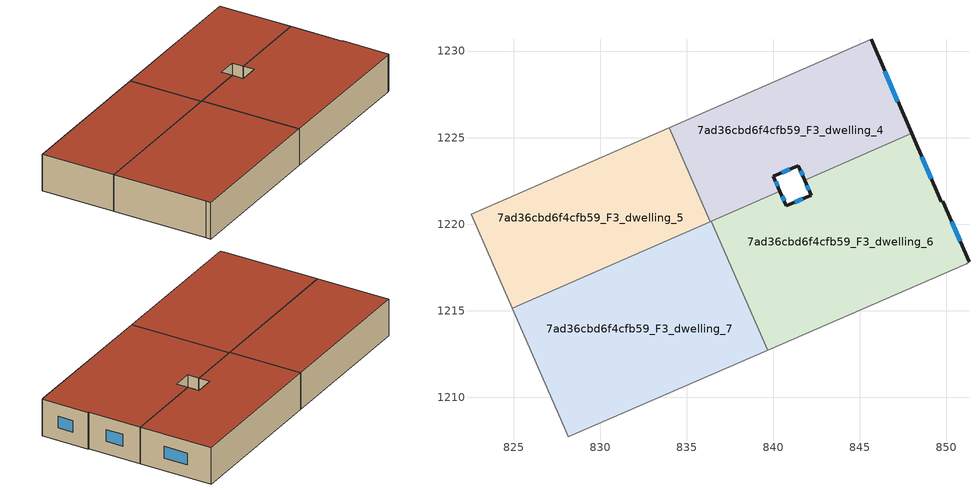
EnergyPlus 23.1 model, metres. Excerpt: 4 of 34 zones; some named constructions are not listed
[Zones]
7ad36cbd6f4cfb59_F3_dwelling_4
 floor to 7ad36cbd6f4cfb59_F2_dwelling_4 (EU_floor_Construction): 845.65,1230.67 848.01,1225.24 841.81,1222.54 841.45,1223.39 840.01,1222.76 840.38,1221.91 836.35,1220.15 833.98,1225.58 z9
 wall outside (EU_wall_Construction): 840.38,1221.91 840.01,1222.76 841.45,1223.39 841.81,1222.54 / 848.01,1225.24 845.65,1230.67 z9:12
 wall to 7ad36cbd6f4cfb59_F3_dwelling_5 (EU_wall_Construction): 833.98,1225.58 836.35,1220.15 z9:12
 wall to 7ad36cbd6f4cfb59_F3_dwelling_6 (EU_wall_Construction): 841.81,1222.54 848.01,1225.24 / 836.41,1220.18 840.38,1221.91 z9:12
 wall to 7ad36cbd6f4cfb59_F3_dwelling_2 (EU_wall_Construction): 845.65,1230.67 833.99,1225.58 z9:12
 wall to 7ad36cbd6f4cfb59_F3_dwelling_3 (EU_wall_Construction): 833.99,1225.58 833.98,1225.58 z9:12
 wall to 7ad36cbd6f4cfb59_F3_dwelling_7 (EU_wall_Construction): 836.35,1220.15 836.41,1220.18 z9:12
 window (EU_Window_Construction): 840.5,1222.98 840.96,1223.18 / 840.25,1222.2 840.13,1222.47 / 847.2,1227.09 846.45,1228.82 / 841.57,1223.1 841.69,1222.83 z10.02:10.98
 roof outside (EU_roof_Construction): 848.01,1225.24 845.65,1230.67 833.98,1225.58 836.35,1220.15 840.38,1221.91 840.01,1222.76 841.45,1223.39 841.81,1222.54 z12
7ad36cbd6f4cfb59_F3_dwelling_5
 floor to 7ad36cbd6f4cfb59_F2_dwelling_5 (EU_floor_Construction): 833.98,1225.58 836.35,1220.15 824.91,1215.15 822.54,1220.58 z9
 wall adiabatic (EU_wall_Construction): 822.54,1220.58 824.91,1215.15 z9:12
 wall to 7ad36cbd6f4cfb59_F3_dwelling_3 (EU_wall_Construction): 833.98,1225.57 822.54,1220.58 z9:12
 wall to 7ad36cbd6f4cfb59_F3_dwelling_7 (EU_wall_Construction): 824.91,1215.15 836.35,1220.15 z9:12
 roof outside (EU_roof_Construction): 836.35,1220.15 833.98,1225.58 822.54,1220.58 824.91,1215.15 z12
7ad36cbd6f4cfb59_F3_dwelling_6
 floor to 7ad36cbd6f4cfb59_F2_dwelling_6 (EU_floor_Construction): 848.01,1225.24 849.71,1221.3 849.79,1221.33 851.31,1217.82 851.19,1217.71 839.67,1212.72 836.41,1220.18 840.38,1221.91 840.75,1221.06 842.19,1221.68 841.81,1222.54 z9
 wall outside (EU_wall_Construction): 841.81,1222.54 842.19,1221.68 840.75,1221.06 840.38,1221.91 / 851.31,1217.82 849.79,1221.33 849.71,1221.3 848.01,1225.24 z9:12
 wall adiabatic (EU_wall_Construction): 839.67,1212.72 851.19,1217.71 851.31,1217.82 z9:12
 wall to 7ad36cbd6f4cfb59_F3_dwelling_7 (EU_wall_Construction): 836.41,1220.18 839.67,1212.72 z9:12
 window (EU_Window_Construction): 841.94,1222.25 842.06,1221.97 / 849.13,1222.64 848.59,1223.9 / 850.79,1219.01 850.3,1220.13 / 840.62,1221.35 840.5,1221.62 / 841.7,1221.47 841.24,1221.27 z10.02:10.98
 roof outside (EU_roof_Construction): 851.19,1217.71 851.31,1217.82 849.79,1221.33 849.71,1221.3 848.01,1225.24 841.81,1222.54 842.19,1221.68 840.75,1221.06 840.38,1221.91 836.41,1220.18 839.67,1212.72 z12
7ad36cbd6f4cfb59_F3_dwelling_7
 floor to 7ad36cbd6f4cfb59_F2_dwelling_7 (EU_floor_Construction): 836.41,1220.18 839.67,1212.72 828.16,1207.73 828,1208.08 824.91,1215.15 z9
 wall adiabatic (EU_wall_Construction): 824.91,1215.15 828,1208.08 828.16,1207.73 839.67,1212.72 z9:12
 roof outside (EU_roof_Construction): 839.67,1212.72 836.41,1220.18 824.91,1215.15 828,1208.08 828.16,1207.73 z12
[SCHEDULE:FILE] Column Number=1; Rows to Skip at Top=0; Number of Hours of Data=8760; Column Separator=Comma; Interpolate to Timestep=No; Minutes per Item=60; Adjust Schedule for Daylight Savings=Yes
Name | File
EU_Step8_GainSchedule_7ad36cbd6f4cfb59_F1_dwelling_1_f000 | ../../schedules/7ad36cbd6f4cfb59/7ad36cbd6f4cfb59_F1_dwelling_1_f000_gain.csv
EU_Step8_GainSchedule_7ad36cbd6f4cfb59_F1_dwelling_2_f000 | ../../schedules/7ad36cbd6f4cfb59/7ad36cbd6f4cfb59_F1_dwelling_2_f000_gain.csv
EU_Step8_GainSchedule_7ad36cbd6f4cfb59_F1_dwelling_3_f000 | ../../schedules/7ad36cbd6f4cfb59/7ad36cbd6f4cfb59_F1_dwelling_3_f000_gain.csv
EU_Step8_GainSchedule_7ad36cbd6f4cfb59_F1_dwelling_4_f000 | ../../schedules/7ad36cbd6f4cfb59/7ad36cbd6f4cfb59_F1_dwelling_4_f000_gain.csv
EU_Step8_GainSchedule_7ad36cbd6f4cfb59_F1_dwelling_5_f000 | ../../schedules/7ad36cbd6f4cfb59/7ad36cbd6f4cfb59_F1_dwelling_5_f000_gain.csv
EU_Step8_GainSchedule_7ad36cbd6f4cfb59_F1_dwelling_6_f000 | ../../schedules/7ad36cbd6f4cfb59/7ad36cbd6f4cfb59_F1_dwelling_6_f000_gain.csv
EU_Step8_GainSchedule_7ad36cbd6f4cfb59_F1_dwelling_7_f000 | ../../schedules/7ad36cbd6f4cfb59/7ad36cbd6f4cfb59_F1_dwelling_7_f000_gain.csv
EU_Step8_GainSchedule_7ad36cbd6f4cfb59_F1_dwelling_8_f000 | ../../schedules/7ad36cbd6f4cfb59/7ad36cbd6f4cfb59_F1_dwelling_8_f000_gain.csv
EU_Step8_GainSchedule_7ad36cbd6f4cfb59_F2_dwelling_0_f000 | ../../schedules/7ad36cbd6f4cfb59/7ad36cbd6f4cfb59_F2_dwelling_0_f000_gain.csv
EU_Step8_GainSchedule_7ad36cbd6f4cfb59_F2_dwelling_1_f000 | ../../schedules/7ad36cbd6f4cfb59/7ad36cbd6f4cfb59_F2_dwelling_1_f000_gain.csv
EU_Step8_GainSchedule_7ad36cbd6f4cfb59_F2_dwelling_2_f000 | ../../schedules/7ad36cbd6f4cfb59/7ad36cbd6f4cfb59_F2_dwelling_2_f000_gain.csv
EU_Step8_GainSchedule_7ad36cbd6f4cfb59_F2_dwelling_3_f000 | ../../schedules/7ad36cbd6f4cfb59/7ad36cbd6f4cfb59_F2_dwelling_3_f000_gain.csv
EU_Step8_GainSchedule_7ad36cbd6f4cfb59_F2_dwelling_4_f000 | ../../schedules/7ad36cbd6f4cfb59/7ad36cbd6f4cfb59_F2_dwelling_4_f000_gain.csv
EU_Step8_GainSchedule_7ad36cbd6f4cfb59_F2_dwelling_5_f000 | ../../schedules/7ad36cbd6f4cfb59/7ad36cbd6f4cfb59_F2_dwelling_5_f000_gain.csv
EU_Step8_GainSchedule_7ad36cbd6f4cfb59_F2_dwelling_6_f000 | ../../schedules/7ad36cbd6f4cfb59/7ad36cbd6f4cfb59_F2_dwelling_6_f000_gain.csv
EU_Step8_GainSchedule_7ad36cbd6f4cfb59_F2_dwelling_7_f000 | ../../schedules/7ad36cbd6f4cfb59/7ad36cbd6f4cfb59_F2_dwelling_7_f000_gain.csv
